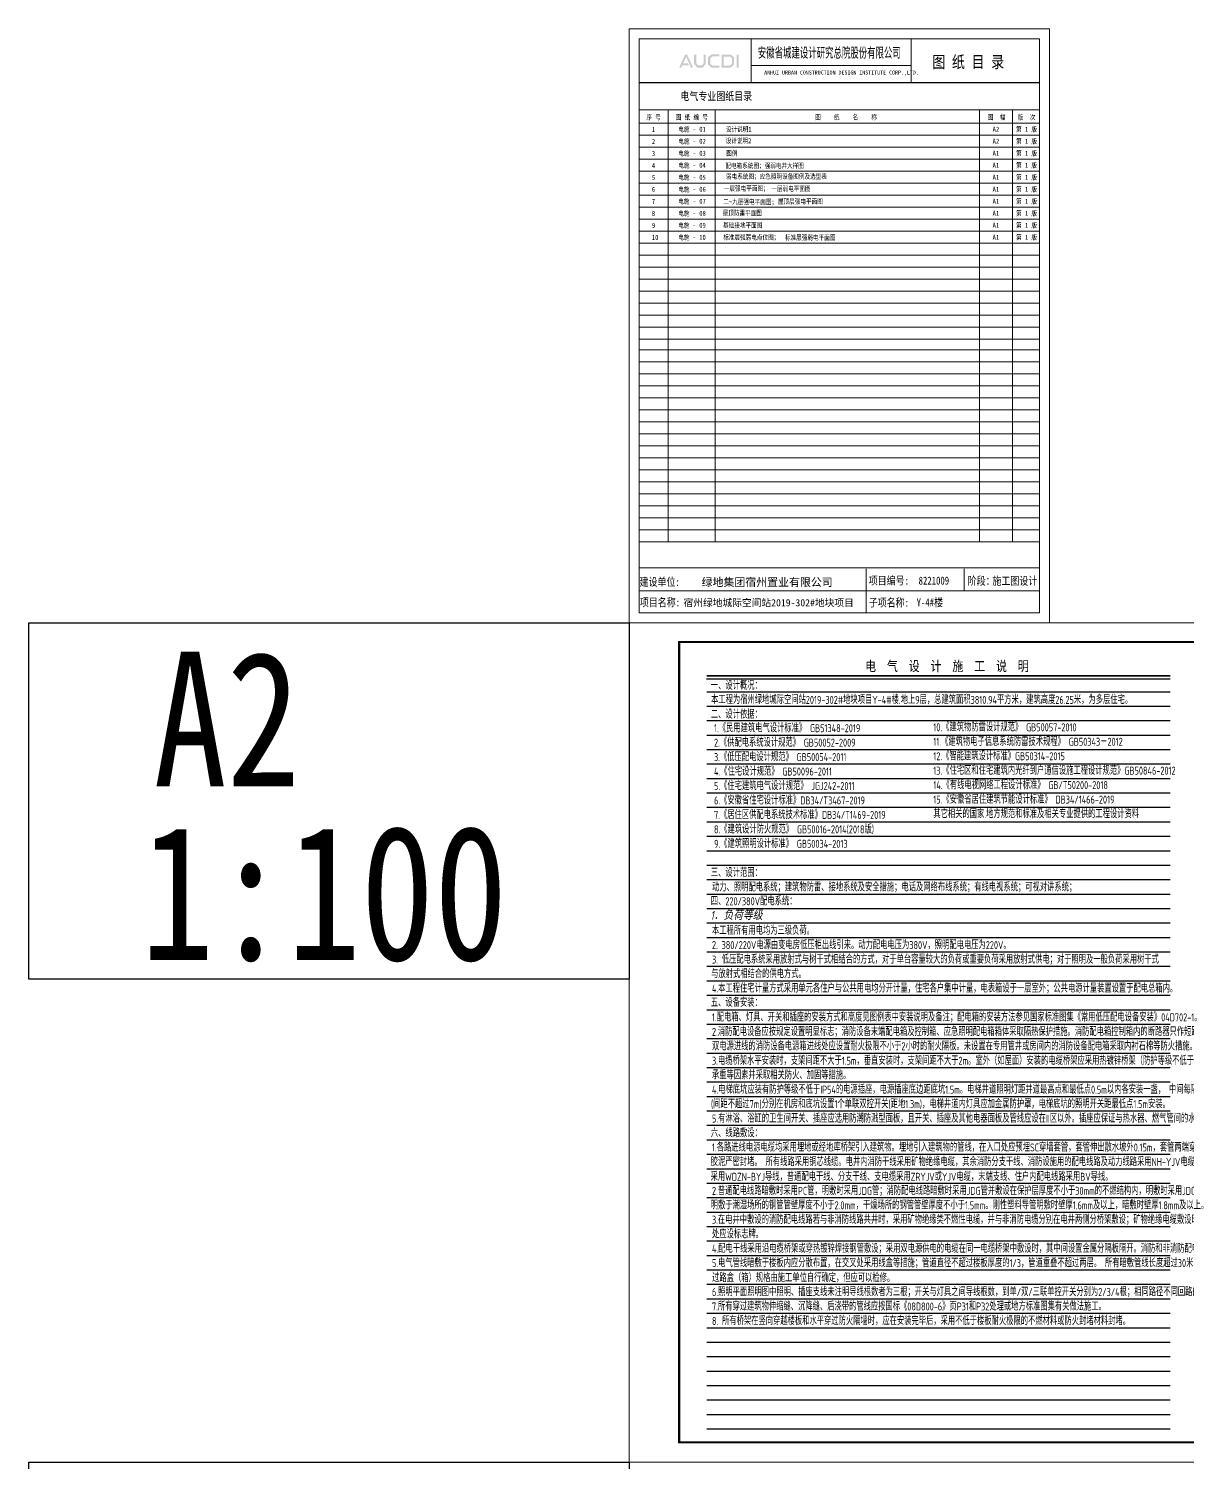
# Model space of a CAD drawing. Extents: x 5031545 to 5313844, y -886381 to -283477.
# Drawn here: x 5031545 to 5089431, y -708181 to -636527 of the extents above; entities that cross this region are included whole.
import ezdxf
from ezdxf.enums import TextEntityAlignment as Align

# ---------------------------------------------------------------- set-up
doc = ezdxf.new("R2010")
doc.units = 0
doc.header["$LTSCALE"] = 1000
doc.header["$MEASUREMENT"] = 0
for name, color, linetype in [('DIM-照明', 7, 'CONTINUOUS'), ('TEL_TEXT', 7, 'CONTINUOUS'), ('text', 7, 'CONTINUOUS'), ('图签文字', 4, 'CONTINUOUS')]:
    doc.layers.add(name, color=color, linetype=linetype)
doc.layers.add('图框', color=147, linetype='CONTINUOUS', lineweight=20)
doc.layers.add('图签', color=147, linetype='CONTINUOUS', lineweight=18)
doc.styles.add('FFDI-TEXT', font='gbeitc.shx', dxfattribs={"width": 0.8, "height": 4.5, "bigfont": 'hztxt.shx'})
doc.styles.add('ICDA-STYLE2', font='simhei.ttf', dxfattribs={"width": 0.8})
doc.styles.add('TSSD_Dimension', font='gbenor.shx', dxfattribs={"width": 0.7, "bigfont": 'tssdchn.shx'})
doc.styles.add('宋体', font='', dxfattribs={"height": 4})
doc.styles.add('建筑图签-1', font='simhei.ttf', dxfattribs={"width": 0.7})
doc.styles.add('黑体', font='simhei.ttf')
doc.styles.get('宋体').set_extended_font_data('SimSun')

msp = doc.modelspace()

# ---------------------------------------------------------------- hatches: boundary and pattern name
at = {"layer": '图签文字'}
h = msp.add_hatch(color=4, dxfattribs=at)
h.paths.add_polyline_path([(5066914.7, -637821.5), (5067021.5, -637821.5), (5067021.5, -638476.3), (5066914.7, -638476.3)])
h.paths.add_polyline_path([(5066274.9, -637920.7), (5066274.9, -638367.8), (5066581.4, -638367.8), (5066686.9, -638277.1), (5066686.9, -638006.3), (5066584.6, -637920.7)], flags=16)
h.paths.add_polyline_path([(5066174.5, -637820.3), (5066174.5, -638468.1), (5066618.6, -638468.1), (5066787.3, -638323.2), (5066787.3, -637959.4), (5066621, -637820.3)])
h.paths.add_polyline_path([(5066053.1, -637817.2), (5066053.1, -637915.2), (5065707, -637915.2), (5065594.2, -638009.5), (5065594.2, -638281.3), (5065707, -638368.3), (5066054.9, -638368.3), (5066054.9, -638471.8), (5065660.8, -638471.8), (5065488.7, -638323.9), (5065488.7, -637959.6), (5065657.1, -637817.2)])
h.paths.add_polyline_path([(5064792.6, -637818.7), (5064895.1, -637818.7), (5064895.1, -638252.8), (5064992.1, -638364.5), (5065171, -638364.5), (5065268, -638252.8), (5065268, -637818.7), (5065364.9, -637818.7), (5065364.9, -638284.4), (5065225.1, -638468.9), (5064938, -638468.9), (5064792.6, -638282.6)])
h.paths.add_polyline_path([(5064340.5, -637819.9), (5064440, -637819.9), (5064730.6, -638469.5), (5064632.3, -638469.5), (5064393.1, -637930.5), (5064244.2, -638260.6), (5064475.1, -638260.6), (5064526.6, -638358.5), (5064202.7, -638358.5), (5064152.9, -638471.3), (5064048.3, -638471.3)])

# ---------------------------------------------------------------- linework, layer by layer
at = {"layer": 'TEL_TEXT', "color": 0}
for p, q in [((5065407, -669025.6), (5088577.5, -669025.6)), ((5065425.3, -669664), (5088577.5, -669664)), ((5065425.3, -669664), (5088577.5, -669664)), ((5065425.3, -670386.5), (5088577.5, -670386.5)), ((5065425.3, -671108.9), (5088577.5, -671108.9)), ((5065425.3, -671831.4), (5088577.5, -671831.4)), ((5065425.3, -672553.8), (5088577.5, -672553.8)), ((5065425.3, -673276.3), (5088577.5, -673276.3)), ((5065425.3, -673998.7), (5088577.5, -673998.7)), ((5065425.3, -674721.2), (5088577.5, -674721.2)), ((5065425.3, -675443.6), (5088577.5, -675443.6)), ((5065425.3, -676166.1), (5088577.5, -676166.1)), ((5065425.3, -676888.5), (5088577.5, -676888.5)), ((5065425.3, -677611), (5088577.5, -677611)), ((5065425.3, -678333.5), (5088577.5, -678333.5)), ((5065425.3, -679055.9), (5088577.5, -679055.9)), ((5065425.3, -679778.4), (5088577.5, -679778.4)), ((5065425.3, -680500.8), (5088577.5, -680500.8)), ((5065425.3, -681223.3), (5088577.5, -681223.3)), ((5065425.3, -681945.7), (5088577.5, -681945.7)), ((5065425.3, -682668.2), (5088577.5, -682668.2)), ((5065425.3, -683390.6), (5088577.5, -683390.6)), ((5065425.3, -684113.1), (5088577.5, -684113.1)), ((5065425.3, -684835.6), (5088577.5, -684835.6)), ((5065425.3, -685558), (5088577.5, -685558)), ((5065425.3, -686280.5), (5088577.5, -686280.5)), ((5065425.3, -687002.9), (5088577.5, -687002.9)), ((5065425.3, -687725.4), (5088577.5, -687725.4)), ((5065425.3, -688447.8), (5088577.5, -688447.8)), ((5065425.3, -689170.3), (5088577.5, -689170.3)), ((5065425.3, -689892.7), (5088577.5, -689892.7)), ((5065425.3, -690615.2), (5088577.5, -690615.2)), ((5065425.3, -691337.6), (5088577.5, -691337.6)), ((5065425.3, -692060.1), (5088577.5, -692060.1)), ((5065425.3, -692782.6), (5088577.5, -692782.6)), ((5065425.3, -693505), (5088577.5, -693505)), ((5065425.3, -694227.5), (5088577.5, -694227.5)), ((5065425.3, -694949.9), (5088577.5, -694949.9)), ((5065425.3, -695672.4), (5088577.5, -695672.4)), ((5065425.3, -696394.8), (5088577.5, -696394.8)), ((5065425.3, -697117.3), (5088577.5, -697117.3)), ((5065425.3, -697839.7), (5088577.5, -697839.7)), ((5065425.3, -698562.2), (5088577.5, -698562.2)), ((5065425.3, -699284.7), (5088577.5, -699284.7)), ((5065425.3, -700007.1), (5088577.5, -700007.1)), ((5065425.3, -700729.6), (5088577.5, -700729.6)), ((5065425.3, -701452), (5088577.5, -701452)), ((5065425.3, -702174.5), (5088577.5, -702174.5)), ((5065425.3, -702896.9), (5088577.5, -702896.9)), ((5065425.3, -703619.4), (5088577.5, -703619.4)), ((5065425.3, -704341.8), (5088577.5, -704341.8)), ((5065425.3, -705064.3), (5088577.5, -705064.3)), ((5065425.3, -705786.7), (5088577.5, -705786.7)), ((5065425.3, -706509.2), (5088577.5, -706509.2))]:
    msp.add_line(p, q, dxfattribs=at)
at = {"layer": 'TEL_TEXT', "color": 0, "const_width": 85}
msp.add_lwpolyline([(5088577.5, -668872.4), (5065421, -668872.4)], dxfattribs=at)
at = {"layer": 'text', "color": 2}
for points in [[(5061543.6, -684035.1), (5031545.5, -684035.1), (5031545.5, -666226.8), (5061543.6, -666226.8)], [(5061543.6, -725989.4), (5031545.5, -725989.4), (5031545.5, -708181), (5061543.6, -708181)]]:
    msp.add_lwpolyline(points, close=True, dxfattribs=at)
at = {"layer": '图框'}
for p, q in [((5082043.6, -637026.8), (5062043.6, -637026.8)), ((5062043.6, -637026.8), (5062043.6, -665726.8)), ((5067636.9, -639226.8), (5067636.9, -637026.8)), ((5075627.7, -639226.8), (5075627.7, -637026.8)), ((5082043.6, -665726.8), (5082043.6, -637026.8)), ((5075606.6, -638364.8), (5067636.9, -638364.8)), ((5062043.6, -640576.8), (5082043.6, -640576.8)), ((5062043.6, -640576.8), (5062043.6, -660376.8)), ((5062043.6, -640576.8), (5062043.6, -664576.8)), ((5063487.8, -640576.8), (5063487.8, -662176.8)), ((5065845, -640576.8), (5065845, -662176.8)), ((5079055.2, -640576.8), (5079055.2, -662176.8)), ((5080689.4, -640576.8), (5080689.4, -662176.8)), ((5062043.6, -641251.8), (5082043.6, -641251.8)), ((5062043.6, -641251.8), (5082043.6, -641251.8)), ((5082043.6, -641251.8), (5062043.6, -641251.8)), ((5082043.6, -641251.8), (5062043.6, -641251.8)), ((5082043.6, -641851.8), (5062043.6, -641851.8)), ((5082043.6, -642451.8), (5062043.6, -642451.8)), ((5062043.6, -642451.8), (5082043.6, -642451.8)), ((5062043.6, -642451.8), (5082043.6, -642451.8)), ((5082043.6, -642451.8), (5062043.6, -642451.8)), ((5062043.6, -643051.8), (5082043.6, -643051.8)), ((5062043.6, -643051.8), (5082043.6, -643051.8)), ((5082043.6, -643051.8), (5062043.6, -643051.8)), ((5082043.6, -643051.8), (5062043.6, -643051.8)), ((5062043.6, -643651.8), (5082043.6, -643651.8)), ((5062043.6, -643651.8), (5082043.6, -643651.8)), ((5082043.6, -643651.8), (5062043.6, -643651.8)), ((5082043.6, -643651.8), (5062043.6, -643651.8)), ((5062043.6, -644251.8), (5082043.6, -644251.8)), ((5062043.6, -644251.8), (5082043.6, -644251.8)), ((5082043.6, -644251.8), (5062043.6, -644251.8)), ((5082043.6, -644251.8), (5062043.6, -644251.8)), ((5082043.6, -644251.8), (5062043.6, -644251.8)), ((5082043.6, -644251.8), (5062043.6, -644251.8)), ((5082043.6, -644851.8), (5062043.6, -644851.8)), ((5062043.6, -644851.8), (5082043.6, -644851.8)), ((5062043.6, -644851.8), (5082043.6, -644851.8)), ((5082043.6, -644851.8), (5062043.6, -644851.8)), ((5062043.6, -645451.8), (5082043.6, -645451.8)), ((5062043.6, -645451.8), (5082043.6, -645451.8)), ((5082043.6, -645451.8), (5062043.6, -645451.8)), ((5082043.6, -645451.8), (5062043.6, -645451.8)), ((5062043.6, -646051.8), (5082043.6, -646051.8)), ((5062043.6, -646051.8), (5082043.6, -646051.8)), ((5082043.6, -646051.8), (5062043.6, -646051.8)), ((5082043.6, -646051.8), (5062043.6, -646051.8)), ((5062043.6, -646651.8), (5082043.6, -646651.8)), ((5062043.6, -646651.8), (5082043.6, -646651.8)), ((5082043.6, -646651.8), (5062043.6, -646651.8)), ((5082043.6, -646651.8), (5062043.6, -646651.8)), ((5082043.6, -646651.8), (5062043.6, -646651.8)), ((5082043.6, -646651.8), (5062043.6, -646651.8)), ((5082043.6, -647251.8), (5062043.6, -647251.8)), ((5062043.6, -647251.8), (5082043.6, -647251.8)), ((5062043.6, -647251.8), (5082043.6, -647251.8)), ((5082043.6, -647251.8), (5062043.6, -647251.8)), ((5062043.6, -647851.8), (5082043.6, -647851.8)), ((5062043.6, -647851.8), (5082043.6, -647851.8)), ((5082043.6, -647851.8), (5062043.6, -647851.8)), ((5082043.6, -647851.8), (5062043.6, -647851.8)), ((5062043.6, -648451.8), (5082043.6, -648451.8)), ((5062043.6, -648451.8), (5082043.6, -648451.8)), ((5082043.6, -648451.8), (5062043.6, -648451.8)), ((5082043.6, -648451.8), (5062043.6, -648451.8)), ((5062043.6, -649051.8), (5082043.6, -649051.8)), ((5062043.6, -649051.8), (5082043.6, -649051.8)), ((5082043.6, -649051.8), (5062043.6, -649051.8)), ((5082043.6, -649051.8), (5062043.6, -649051.8)), ((5082043.6, -649051.8), (5062043.6, -649051.8)), ((5082043.6, -649051.8), (5062043.6, -649051.8)), ((5082043.6, -649651.8), (5062043.6, -649651.8)), ((5062043.6, -649651.8), (5082043.6, -649651.8)), ((5062043.6, -649651.8), (5082043.6, -649651.8)), ((5082043.6, -649651.8), (5062043.6, -649651.8)), ((5062043.6, -650251.8), (5082043.6, -650251.8)), ((5062043.6, -650251.8), (5082043.6, -650251.8)), ((5082043.6, -650251.8), (5062043.6, -650251.8)), ((5082043.6, -650251.8), (5062043.6, -650251.8)), ((5082043.6, -650851.8), (5062043.6, -650851.8)), ((5082043.6, -651451.8), (5062043.6, -651451.8)), ((5082043.6, -651451.8), (5062043.6, -651451.8)), ((5082043.6, -652051.8), (5062043.6, -652051.8)), ((5082043.6, -652576.8), (5062043.6, -652576.8)), ((5062043.6, -652576.8), (5082043.6, -652576.8)), ((5062043.6, -652576.8), (5082043.6, -652576.8)), ((5082043.6, -652576.8), (5062043.6, -652576.8)), ((5062043.6, -653176.8), (5082043.6, -653176.8)), ((5062043.6, -653176.8), (5082043.6, -653176.8)), ((5082043.6, -653176.8), (5062043.6, -653176.8)), ((5082043.6, -653176.8), (5062043.6, -653176.8)), ((5062043.6, -653776.8), (5082043.6, -653776.8)), ((5062043.6, -653776.8), (5082043.6, -653776.8)), ((5082043.6, -653776.8), (5062043.6, -653776.8)), ((5082043.6, -653776.8), (5062043.6, -653776.8)), ((5062043.6, -654376.8), (5082043.6, -654376.8)), ((5062043.6, -654376.8), (5082043.6, -654376.8)), ((5082043.6, -654376.8), (5062043.6, -654376.8)), ((5082043.6, -654376.8), (5062043.6, -654376.8)), ((5082043.6, -654376.8), (5062043.6, -654376.8)), ((5082043.6, -654376.8), (5062043.6, -654376.8)), ((5082043.6, -654976.8), (5062043.6, -654976.8)), ((5062043.6, -654976.8), (5082043.6, -654976.8)), ((5062043.6, -654976.8), (5082043.6, -654976.8)), ((5082043.6, -654976.8), (5062043.6, -654976.8)), ((5062043.6, -655576.8), (5082043.6, -655576.8)), ((5062043.6, -655576.8), (5082043.6, -655576.8)), ((5082043.6, -655576.8), (5062043.6, -655576.8)), ((5082043.6, -655576.8), (5062043.6, -655576.8)), ((5062043.6, -656176.8), (5082043.6, -656176.8)), ((5062043.6, -656176.8), (5082043.6, -656176.8)), ((5082043.6, -656176.8), (5062043.6, -656176.8)), ((5082043.6, -656176.8), (5062043.6, -656176.8)), ((5062043.6, -656776.8), (5082043.6, -656776.8)), ((5062043.6, -656776.8), (5082043.6, -656776.8)), ((5082043.6, -656776.8), (5062043.6, -656776.8)), ((5082043.6, -656776.8), (5062043.6, -656776.8)), ((5082043.6, -656776.8), (5062043.6, -656776.8)), ((5082043.6, -656776.8), (5062043.6, -656776.8)), ((5082043.6, -657376.8), (5062043.6, -657376.8)), ((5062043.6, -657376.8), (5082043.6, -657376.8)), ((5062043.6, -657376.8), (5082043.6, -657376.8)), ((5082043.6, -657376.8), (5062043.6, -657376.8)), ((5062043.6, -657976.8), (5082043.6, -657976.8)), ((5062043.6, -657976.8), (5082043.6, -657976.8)), ((5082043.6, -657976.8), (5062043.6, -657976.8)), ((5082043.6, -657976.8), (5062043.6, -657976.8)), ((5062043.6, -658576.8), (5082043.6, -658576.8)), ((5062043.6, -658576.8), (5082043.6, -658576.8)), ((5082043.6, -658576.8), (5062043.6, -658576.8)), ((5082043.6, -658576.8), (5062043.6, -658576.8)), ((5062043.6, -659176.8), (5082043.6, -659176.8)), ((5062043.6, -659176.8), (5082043.6, -659176.8)), ((5082043.6, -659176.8), (5062043.6, -659176.8)), ((5082043.6, -659176.8), (5062043.6, -659176.8)), ((5082043.6, -659176.8), (5062043.6, -659176.8)), ((5082043.6, -659176.8), (5062043.6, -659176.8)), ((5082043.6, -659776.8), (5062043.6, -659776.8)), ((5062043.6, -659776.8), (5082043.6, -659776.8)), ((5062043.6, -659776.8), (5082043.6, -659776.8)), ((5082043.6, -659776.8), (5062043.6, -659776.8)), ((5062043.6, -660376.8), (5082043.6, -660376.8)), ((5062043.6, -660376.8), (5082043.6, -660376.8)), ((5082043.6, -660376.8), (5062043.6, -660376.8)), ((5082043.6, -660376.8), (5062043.6, -660376.8)), ((5062043.6, -660976.8), (5082043.6, -660976.8)), ((5062043.6, -660976.8), (5082043.6, -660976.8)), ((5082043.6, -660976.8), (5062043.6, -660976.8)), ((5082043.6, -660976.8), (5062043.6, -660976.8)), ((5082043.6, -660976.8), (5062043.6, -660976.8)), ((5082043.6, -660976.8), (5062043.6, -660976.8)), ((5082043.6, -661576.8), (5062043.6, -661576.8)), ((5062043.6, -661576.8), (5082043.6, -661576.8)), ((5062043.6, -661576.8), (5082043.6, -661576.8)), ((5082043.6, -661576.8), (5062043.6, -661576.8)), ((5082043.6, -662176.8), (5062043.6, -662176.8)), ((5073386.5, -663526.8), (5073386.5, -665726.8)), ((5078288.4, -663526.8), (5078288.4, -664626.6)), ((5062043.6, -664627.8), (5082043.6, -664626.3)), ((5062043.6, -665726.8), (5082043.6, -665726.8))]:
    msp.add_line(p, q, dxfattribs=at)
for points in [[(5082543.6, -636526.8), (5082543.6, -666226.8), (5061543.6, -666226.8), (5061543.6, -636526.8)], [(5082543.6, -636526.8), (5082543.6, -666226.8), (5061543.6, -666226.8), (5061543.6, -636526.8)], [(5062043.6, -665726.8), (5082043.6, -665726.8), (5082043.6, -637026.8), (5062043.6, -637026.8)], [(5061543.6, -666226.8), (5120943.5, -666226.8), (5120943.5, -708181), (5061543.6, -708181)]]:
    msp.add_lwpolyline(points, close=True, dxfattribs=at)
at = {"layer": '图框', "const_width": 56.2}
for points in [[(5062043.6, -639226.8), (5082043.6, -639226.8)], [(5062043.6, -663476.6), (5082043.6, -663476.6)]]:
    msp.add_lwpolyline(points, dxfattribs=at)
at = {"layer": '图框', "const_width": 100}
msp.add_lwpolyline([(5064043.6, -707181), (5119943.6, -707181), (5119943.6, -667181), (5064043.6, -667181)], close=True, dxfattribs=at)

# ---------------------------------------------------------------- texts
at = {"layer": 'DIM-照明', "color": 7, "linetype": 'Continuous', "style": 'FFDI-TEXT', "width": 0.8}
msp.add_text('1．负荷等级', height=450, dxfattribs=at).set_placement((5065615.9, -681068.2, 0))
at = {"layer": 'TEL_TEXT', "color": 4, "style": 'ICDA-STYLE2', "width": 0.8}
msp.add_text('电  气  设  计  施  工  说  明', height=500, dxfattribs=at).set_placement((5077422.4, -668634.4), align=Align.CENTER)
at = {"layer": 'TEL_TEXT', "style": 'TSSD_Dimension', "width": 0.7}
for s, p in [('一、设计概况：', (5065625.2, -669560.7)), ('二、设计依据：', (5065625.2, -671005.6)), ('三、设计范围：', (5065625.2, -678918.4)), ('动力、照明配电系统；建筑物防雷、接地系统及安全措施；电话及网络布线系统；有线电视系统；可视对讲系统；', (5065682.8, -679640.4)), ('四、220/380V配电系统：', (5065625.2, -680340.1)), ('2. 380/220V电源由变电房低压柜出线引来。动力配电电压为380V，照明配电电压为220V。', (5065682.8, -682530.3)), ('3. 低压配电系统采用放射式与树干式相结合的方式，对于单台容量较大的负荷或重要负荷采用放射式供电；对于照明及一般负荷采用树干式', (5065682.8, -683252.7)), ('与放射式相结合的供电方式。', (5065641.1, -683975.2)), ('4.本工程住宅计量方式采用单元各住户与公共用电均分开计量，住宅各户集中计量，电表箱设于一层室外；公共电源计量装置设置于配电总箱内。', (5065682.8, -684697.6)), ('五、设备安装：', (5065625.2, -685408.5)), ('1.配电箱、灯具、开关和插座的安装方式和高度见图例表中安装说明及备注；配电箱的安装方法参见国家标准图集《常用低压配电设备安装》04D702-1。 ', (5065682.8, -686142.5)), ('2.消防配电设备应按规定设置明显标志；消防设备末端配电箱及控制箱、应急照明配电箱箱体采取隔热保护措施。消防配电箱控制箱内的断路器只作短路保护，过载保护仅用于报警。', (5065682.8, -686865)), ('双电源进线的消防设备电源箱进线处应设置耐火极限不小于2小时的耐火隔板。未设置在专用管井或房间内的消防设备配电箱采取内衬石棉等防火措施。', (5065682.8, -687587.4)), ('3.电缆桥架水平安装时，支架间距不大于1.5m，垂直安装时，支架间距不大于2m。室外（如屋面）安装的电缆桥架应采用热镀锌桥架（防护等级不低于IP54）。桥架应充分考虑', (5065682.8, -688309.9)), ('承重等因素并采取相关防火、加固等措施。', (5065682.8, -689032.4)), ('4.电梯底坑应装有防护等级不低于IP54的电源插座，电源插座底边距底坑1.5m。电梯井道照明灯距井道最高点和最低点0.5m以内各安装一盏， 中间每隔一层设一盏壁装裸灯头', (5065682.8, -689754.8)), ('(间距不超过7m)分别在机房和底坑设置1个单联双控开关(距地1.3m)，电梯井道内灯具应加金属防护罩，电梯底坑的照明开关距最低点1.5m安装。', (5065630.9, -690477.3)), ('5.有淋浴、浴缸的卫生间开关、插座应选用防潮防溅型面板，且开关、插座及其他电器面板及管线应设在II区以外。插座应保证与热水器、燃气管间的水平净距不得于150mm。', (5065682.8, -691199.7)), ('六、线路敷设：', (5065625.2, -691924.9)), ('1.各路进线电源电缆均采用埋地或经地库桥架引入建筑物。埋地引入建筑物的管线，在入口处应预埋SC穿墙套管，套管伸出散水坡外0.15m，套管两端穿电缆后应采用防火、防水', (5065682.8, -692644.6)), ('胶泥严密封堵。 所有线路采用铜芯线缆。电井内消防干线采用矿物绝缘电缆，其余消防分支干线、消防设施用的配电线路及动力线路采用NH-YJV电缆，应急照明分支线路', (5065619.2, -693367.1)), ('采用WDZN-BYJ导线，普通配电干线、分支干线、支电缆采用ZRYJV或YJV电缆，末端支线、住户内配电线路采用BV导线。', (5065615.1, -694109.8)), ('2.普通配电线路暗敷时采用PC管，明敷时采用JDG管；消防配电线路暗敷时采用JDG管并敷设在保护层厚度不小于30mm的不燃结构内，明敷时采用JDG管且采取防火保护措施。', (5065682.8, -694812)), ('明敷于潮湿场所的钢管管壁厚度不小于2.0mm，干燥场所的钢管管壁厚度不小于1.5mm。刚性塑料导管明敷时壁厚1.6mm及以上，暗敷时壁厚1.8mm及以上。', (5065619.2, -695534.4)), ('3.在电井中敷设的消防配电线路若与非消防线路共井时，采用矿物绝缘类不燃性电缆，并与非消防电缆分别在电井两侧分桥架敷设；矿物绝缘电缆敷设时其首末端、分支处及中间接头', (5065682.8, -696256.9)), ('处应设标志牌。 ', (5065682.8, -696979.4)), ('4.配电干线采用沿电缆桥架或穿热镀锌焊接钢管敷设；采用双电源供电的电缆在同一电缆桥架中敷设时，其中间设置金属分隔板隔开。消防和非消防配电线路分桥架敷设。', (5065682.8, -697701.8)), ('5.电气管线暗敷于楼板内应分散布置，在交叉处采用线盒等措施；管道直径不超过楼板厚度的1/3，管道重叠不超过两层。 所有暗敷管线长度超过30米时，中间应加过路盒（箱），', (5065682.8, -698424.3)), ('过路盒（箱）规格由施工单位自行确定，但应可以检修。', (5065690.3, -699165.8)), ('6.照明平面照明图中照明、插座支线未注明导线根数者为三根；开关与灯具之间导线根数，到单/双/三联单控开关分别为2/3/4根；相同路径不同回路的导线不同穿一根管。', (5065682.8, -699869.2)), ('7.所有穿过建筑物伸缩缝、沉降缝、后浇带的管线应按国标《08D800-6》页P31和P32处理或地方标准图集有关做法施工。', (5065682.8, -700591.6)), ('8. 所有桥架在竖向穿越楼板和水平穿过防火隔墙时，应在安装完毕后，采用不低于楼板耐火极限的不燃材料或防火封堵材料封堵。', (5065682.8, -701314.1))]:
    msp.add_text(s, height=400, dxfattribs=at).set_placement(p)
at = {"layer": 'TEL_TEXT', "color": 1, "style": 'TSSD_Dimension', "width": 0.7}
for s, p in [('本工程为宿州绿地城际空间站2019-302#地块项目Y-4#楼.地上9层，总建筑面积3810.94平方米，建筑高度26.25米，为多层住宅。', (5065639.6, -670273.9)), ('本工程所有用电均为三级负荷。', (5065682.8, -681807.8))]:
    msp.add_text(s, height=400, dxfattribs=at).set_placement(p)
at = {"layer": 'TEL_TEXT', "color": 7, "style": 'TSSD_Dimension', "width": 0.7}
for s, p in [('1.《民用建筑电气设计标准》 GB51348-2019', (5065784.6, -671688.4)), ('10.《建筑物防雷设计规范》 GB50057-2010', (5076741.1, -671644.7)), ('2.《供配电系统设计规范》 GB50052-2009', (5065784.6, -672410.9)), ('11.《建筑物电子信息系统防雷技术规程》 GB50343－2012', (5076741.1, -672367.1)), ('3.《低压配电设计规范》 GB50054-2011', (5065784.6, -673133.3)), ('12.《智能建筑设计标准》GB50314-2015 ', (5076741.1, -673089.6)), ('4.《住宅设计规范》 GB50096-2011', (5065784.6, -673855.8)), ('13.《住宅区和住宅建筑内光纤到户通信设施工程设计规范》GB50846-2012', (5076741.1, -673812)), ('5.《住宅建筑电气设计规范》 JGJ242-2011  ', (5065784.6, -674578.2)), ('14.《有线电视网络工程设计标准》 GB/T50200-2018', (5076741.1, -674534.5)), ('6.《安徽省住宅设计标准》DB34/T3467-2019', (5065784.6, -675300.7)), ('15.《安徽省居住建筑节能设计标准》 DB34/1466-2019', (5076741.1, -675256.9)), ('7.《居住区供配电系统技术标准》DB34/T1469-2019', (5065784.6, -676023.2)), ('其它相关的国家.地方规范和标准及相关专业提供的工程设计资料', (5076741.1, -675979.4)), ('8.《建筑设计防火规范》 GB50016-2014(2018版)', (5065784.6, -676745.6)), ('9.《建筑照明设计标准》 GB50034-2013', (5065784.6, -677468.1))]:
    msp.add_text(s, height=400, dxfattribs=at).set_placement(p)
at = {"layer": 'text', "color": 2, "style": '黑体', "width": 0.8}
for s, p in [('A2', (5037779.3, -674395.6)), ('1:100', (5037149, -683078.5))]:
    msp.add_text(s, height=6729.45, dxfattribs=at).set_placement(p)
at = {"layer": '图签', "color": 6, "style": '宋体'}
for s, height, p in [('绿地集团宿州置业有限公司', 400, (5065166.6, -664392.9)), ('宿州绿地城际空间站2019-302#地块项目', 356.677, (5064262, -665397.7))]:
    msp.add_text(s, height=height, dxfattribs=at).set_placement(p)
at = {"layer": '图签文字', "color": 7, "style": '建筑图签-1'}
for s, height, width, p in [('安徽省城建设计研究总院股份有限公司', 500, 0.6, (5067974.2, -637972.3)), ('图 纸 目 录', 600, 0.8, (5076686.6, -638486.4)), ('序 号', 250, 0.8, (5062406, -641075.6)), ('图 纸 编 号', 250, 0.8, (5063873.7, -641075.6)), ('图    纸    名    称', 250, 0.8, (5070840.7, -641075.6)), ('图  幅', 250, 0.8, (5079459.3, -641075.6)), ('版  次', 250, 0.8, (5080955.8, -641075.6)), ('1', 250, 0.8, (5062680.2, -641686.1)), ('电施 - 01', 250, 0.8, (5063998.3, -641677.4)), ('电施 - 02', 250, 0.8, (5063998.3, -642277.4)), ('设计说明2', 250, 0.8, (5066369.4, -642252.7)), ('设计说明1', 250, 0.8, (5066377.7, -641674.7)), ('A2', 250, 0.8, (5079703.6, -641677.4)), ('第 1 版', 250, 0.8, (5080873, -641677.4)), ('第 1 版', 250, 0.8, (5080873, -642277.4)), ('3', 250, 0.8, (5062680.2, -642886.1)), ('2', 250, 0.8, (5062680.2, -642286.1)), ('电施 - 03', 250, 0.8, (5063998.3, -642877.4)), ('图例', 250, 0.8, (5066400.6, -642874.3)), ('A2', 250, 0.8, (5079703.6, -642277.4)), ('A1', 250, 0.8, (5079703.6, -642877.4)), ('第 1 版', 250, 0.8, (5080873, -642877.4)), ('4', 250, 0.8, (5062680.2, -643486.1)), ('电施 - 04', 250, 0.8, (5063998.3, -643477.4)), ('配电箱系统图；强弱电井大样图', 250, 0.8, (5066353.7, -643498.4)), ('A1', 250, 0.8, (5079703.6, -643477.4)), ('第 1 版', 250, 0.8, (5080873, -643477.4)), ('5', 250, 0.8, (5062680.2, -644086.1)), ('电施 - 05', 250, 0.8, (5063998.3, -644077.4)), ('弱电系统图；应急照明设备图例及选型表', 250, 0.8, (5066383.5, -644033.6)), ('A1', 250, 0.8, (5079703.6, -644077.4)), ('第 1 版', 250, 0.8, (5080873, -644077.4)), ('6', 250, 0.8, (5062680.2, -644686.1)), ('电施 - 06', 250, 0.8, (5063998.3, -644677.4)), ('一层强电平面图；', 250, 0.8, (5066274.6, -644634.8)), ('一层弱电平面图', 250, 0.8, (5068649.9, -644651.1)), ('A1', 250, 0.8, (5079703.6, -644677.4)), ('第 1 版', 250, 0.8, (5080873, -644677.4)), ('7', 250, 0.8, (5062680.2, -645286.1)), ('电施 - 07', 250, 0.8, (5063998.3, -645277.4)), ('电施 - 08', 250, 0.8, (5063998.3, -645877.4)), ('屋顶防雷平面图', 250, 0.8, (5066220, -645855)), ('二~九层强电平面图;', 250, 0.8, (5066249.7, -645303.3)), ('屋顶层强电平面图', 250, 0.8, (5068976.5, -645283.5)), ('A1', 250, 0.8, (5079703.6, -645277.4)), ('第 1 版', 250, 0.8, (5080873, -645277.4)), ('第 1 版', 250, 0.8, (5080873, -645877.4)), ('8', 250, 0.8, (5062680.2, -645886.1)), ('9', 250, 0.8, (5062680.2, -646486.1)), ('电施 - 09', 250, 0.8, (5063998.3, -646477.4)), ('基础接地平面图', 250, 0.8, (5066238, -646477.3)), ('A1', 250, 0.8, (5079703.6, -645877.4)), ('A1', 250, 0.8, (5079703.6, -646477.4)), ('第 1 版', 250, 0.8, (5080873, -646477.4)), ('10', 250, 0.8, (5062680.2, -647086.1)), ('电施 - 10', 250, 0.8, (5063998.3, -647077.4)), ('标准层强弱电点位图；', 250, 0.8, (5066245.6, -647076.1)), ('标准层强弱电平面图', 250, 0.8, (5069328.9, -647088.4)), ('A1', 250, 0.8, (5079703.6, -647077.4)), ('第 1 版', 250, 0.8, (5080873, -647077.4)), (' 建设单位: ', 400, 0.8, (5061847.4, -664377.8)), ('项目编号:', 400, 0.8, (5073513.9, -664312.8)), ('阶段：', 400, 0.8, (5078461.1, -664325.2)), ('项目名称:', 400, 0.8, (5062080.9, -665400.3)), ('子项名称:', 400, 0.8, (5073513.9, -665412.6))]:
    msp.add_text(s, height=height, dxfattribs=dict(at, width=width)).set_placement(p)
at = {"layer": '图签文字', "linetype": 'Continuous', "style": '建筑图签-1', "width": 0.91}
msp.add_text('ANHUI URBAN CONSTRUCTION DESIGN INSTITUTE CORP.,LTD.', height=200, dxfattribs=at).set_placement((5068290.3, -638818.8))
at = {"layer": '图签文字', "style": '建筑图签-1', "width": 0.8}
msp.add_text('电气专业图纸目录', height=400, dxfattribs=at).set_placement((5064105.7, -640101.2))
at = {"layer": '图签文字', "color": 6, "style": '建筑图签-1', "width": 0.8}
for s, p in [('8221009', (5076006.7, -664312.8)), ('施工图设计', (5079693.8, -664325.2)), ('Y-4#楼', (5075906.9, -665400.3))]:
    msp.add_text(s, height=400, dxfattribs=at).set_placement(p)

doc.saveas('drawing.dxf')
